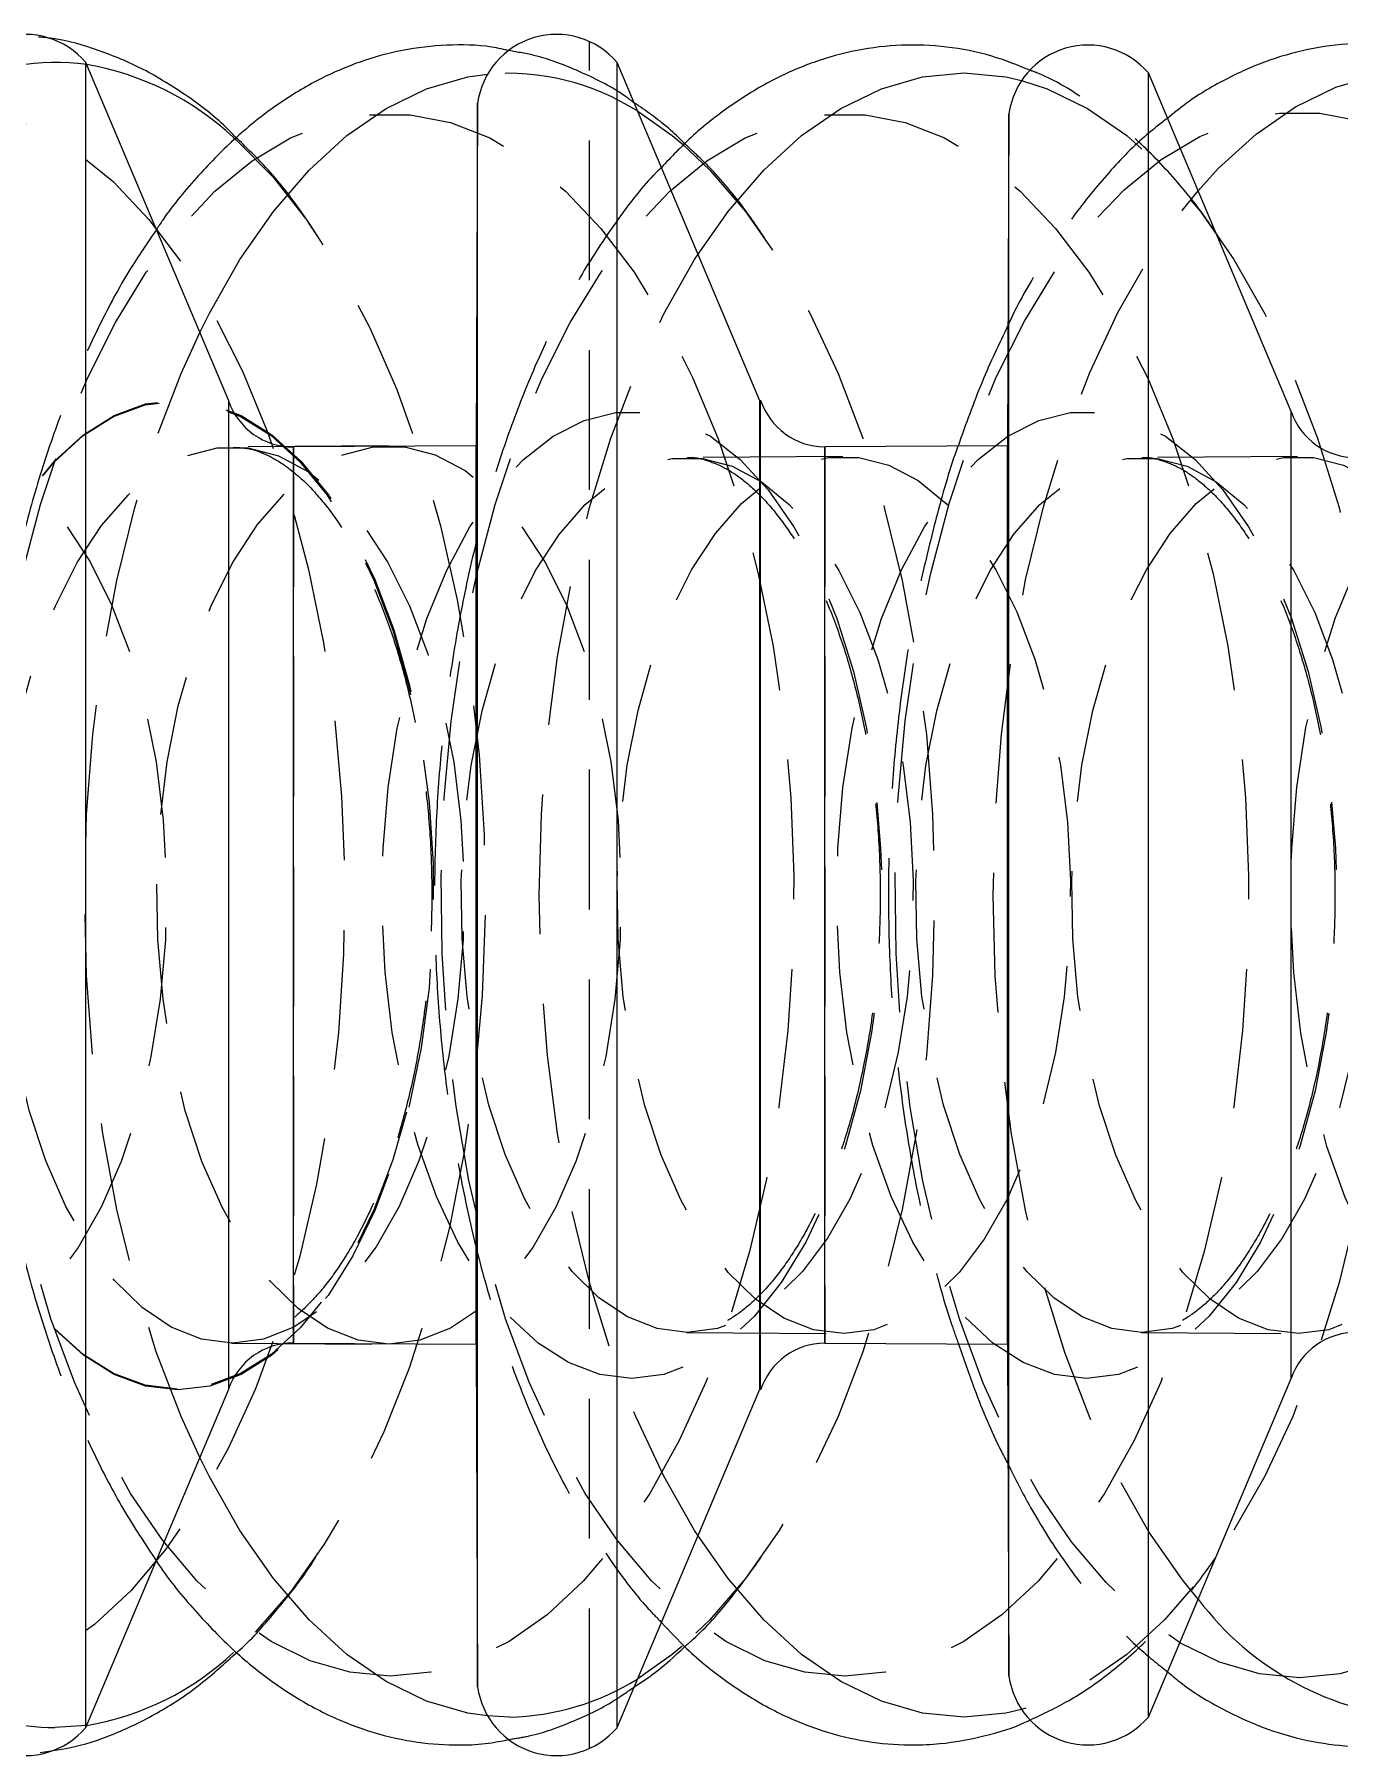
# Model space of a CAD drawing. Header units: millimetres. Extents: x 25083 to 52777, y 24772 to 45779.
# Drawn here: x 45863.3 to 45922.6, y 37937.4 to 38015.6 of the extents above; entities that cross this region are included whole.
import ezdxf

# ---------------------------------------------------------------- set-up
doc = ezdxf.new("R2010")
doc.units = ezdxf.units.MM
doc.linetypes.add('HIDDEN', pattern=[9.525, 6.35, -3.175])

# ---------------------------------------------------------------- blocks, each defined once
blk = doc.blocks.new('zw$9518')
at = {"color": 7, "linetype": 'HIDDEN', "lineweight": 18}
for p, q in [((420, 131.245), (420, 208.755)), ((410.852, 190.401), (403.744, 190.35)), ((406.55, 190.349), (406.55, 149.651)), ((430.683, 190.35), (430.683, 149.65)), ((431.51, 189.918), (424.402, 189.866)), ((452.166, 189.918), (445.057, 189.867)), ((424.402, 150.134), (431.51, 150.082)), ((445.057, 150.133), (452.166, 150.082)), ((403.744, 149.65), (410.852, 149.599)), ((397.162, 132.292), (395.71, 132.188)), ((416.367, 132.671), (415.372, 132.721))]:
    blk.add_line(p, q, dxfattribs=at)
at = {"color": 7, "linetype": 'Continuous', "lineweight": 25}
for p, q in [((403.61, 192.435), (397.119, 207.812)), ((397.119, 132.188), (397.119, 207.812)), ((427.743, 192.435), (421.252, 207.812)), ((421.252, 132.188), (421.252, 207.812)), ((451.878, 191.952), (445.386, 207.329)), ((445.386, 132.671), (445.386, 207.329)), ((414.917, 205.958), (414.856, 190.401)), ((414.917, 134.042), (414.917, 205.958)), ((439.052, 205.474), (438.989, 190.401)), ((439.052, 134.526), (439.052, 205.474)), ((403.61, 147.565), (403.61, 192.435)), ((427.774, 192.478), (427.743, 192.435)), ((427.743, 147.565), (427.743, 192.435)), ((427.774, 147.522), (427.774, 192.478)), ((451.878, 148.048), (451.878, 191.952)), ((414.856, 190.401), (406.55, 190.349)), ((414.856, 149.599), (414.856, 190.401)), ((438.989, 190.401), (430.683, 190.35)), ((438.989, 149.599), (438.989, 190.401)), ((406.55, 149.651), (414.856, 149.599)), ((414.856, 149.599), (414.917, 134.042)), ((430.683, 149.65), (438.989, 149.599)), ((438.989, 149.599), (439.052, 134.526)), ((445.386, 132.671), (451.878, 148.048)), ((397.119, 132.188), (403.61, 147.565)), ((421.252, 132.188), (427.743, 147.565)), ((427.743, 147.565), (427.774, 147.522))]:
    blk.add_line(p, q, dxfattribs=at)
at = {"color": 8, "linetype": 'Continuous', "lineweight": 25}
for p, q in [((406.55, 149.651), (406.55, 190.349)), ((430.683, 149.65), (430.683, 190.35))]:
    blk.add_line(p, q, dxfattribs=at)
at = {"color": 7, "linetype": 'Continuous', "lineweight": 25, "flags": 128}
for points in [[(402.294, 195.551), (402.718, 196.395), (404.121, 198.856), (405.643, 201.038), (407.268, 202.921), (408.98, 204.487), (410.764, 205.721), (412.601, 206.611), (414.475, 207.149), (415.372, 207.279)], [(424.93, 199.098), (426.298, 201.038), (427.923, 202.922), (429.636, 204.488), (431.419, 205.722), (433.257, 206.612), (435.131, 207.15), (437.023, 207.329), (438.915, 207.15), (439.627, 206.988)], [(447.645, 201.979), (448.56, 202.988), (450.276, 204.557), (452.063, 205.794), (453.905, 206.686), (455.783, 207.225), (457.679, 207.405), (459.575, 207.225), (461.452, 206.686), (463.25, 205.82)], [(422.19, 205.59), (423.755, 204.487), (424.212, 204.108)], [(415.372, 132.721), (414.475, 132.851), (412.601, 133.389), (410.764, 134.279), (408.98, 135.513), (407.268, 137.079), (405.643, 138.962), (404.121, 141.144), (402.718, 143.605), (402.294, 144.449)], [(437.023, 132.671), (435.131, 132.85), (433.257, 133.388), (431.419, 134.278), (429.636, 135.512), (427.923, 137.078), (426.298, 138.962), (424.93, 140.902)], [(424.211, 135.892), (423.755, 135.513), (422.19, 134.41)], [(439.627, 133.012), (438.915, 132.85), (437.023, 132.671)]]:
    blk.add_lwpolyline(points, dxfattribs=at)
at = {"color": 7, "linetype": 'HIDDEN', "lineweight": 18, "flags": 128}
for points in [[(439.627, 206.988), (440.789, 206.612), (442.627, 205.722), (444.41, 204.488), (446.123, 202.922), (447.748, 201.038), (449.27, 198.856), (450.673, 196.396), (451.945, 193.681), (453.074, 190.739), (454.048, 187.597), (454.858, 184.285), (455.496, 180.836), (455.956, 177.283), (456.234, 173.659), (456.327, 170), (456.234, 166.341), (455.956, 162.717), (455.496, 159.164), (454.858, 155.715), (454.048, 152.403), (453.074, 149.261), (451.945, 146.319), (450.673, 143.604), (449.27, 141.144), (447.748, 138.962), (446.123, 137.078), (444.41, 135.512), (442.627, 134.278), (440.789, 133.388), (439.627, 133.012)], [(390.289, 134.042), (388.437, 134.221), (386.604, 134.755), (384.808, 135.64), (383.066, 136.866), (381.395, 138.421), (379.814, 140.29), (378.336, 142.455), (376.977, 144.893), (375.75, 147.581), (374.668, 150.491), (373.741, 153.596), (372.979, 156.863), (372.389, 160.261), (371.976, 163.756), (371.746, 167.313), (371.699, 170.896), (371.838, 174.471), (372.16, 178.001), (372.662, 181.452), (373.339, 184.789), (374.185, 187.979), (375.191, 190.99), (376.346, 193.793), (377.641, 196.359), (379.061, 198.663), (380.593, 200.682), (382.221, 202.397), (383.929, 203.789), (385.7, 204.846), (387.517, 205.556), (389.362, 205.913), (391.215, 205.913), (393.06, 205.556), (394.877, 204.846), (396.648, 203.789), (398.357, 202.397), (399.985, 200.682), (401.516, 198.663), (402.936, 196.359), (404.231, 193.793), (405.386, 190.99), (406.392, 187.979), (407.238, 184.789), (407.915, 181.452), (408.417, 178.001), (408.739, 174.471), (408.878, 170.896), (408.831, 167.313), (408.601, 163.756), (408.188, 160.261), (407.598, 156.863), (406.836, 153.596), (405.909, 150.491), (404.827, 147.581), (403.6, 144.893), (402.241, 142.455), (400.763, 140.29), (399.182, 138.421), (397.511, 136.866), (395.77, 135.64), (393.973, 134.755), (392.14, 134.221), (390.289, 134.042)], [(410.946, 134.526), (409.119, 134.702), (407.311, 135.229), (405.538, 136.102), (403.82, 137.312), (402.172, 138.846), (400.612, 140.69), (399.154, 142.825), (397.813, 145.231), (396.603, 147.882), (395.536, 150.754), (394.621, 153.816), (393.869, 157.04), (393.287, 160.392), (392.88, 163.84), (392.652, 167.349), (392.607, 170.884), (392.743, 174.411), (393.061, 177.894), (393.556, 181.298), (394.224, 184.59), (395.059, 187.737), (396.051, 190.708), (397.191, 193.473), (398.468, 196.004), (399.869, 198.277), (401.38, 200.27), (402.986, 201.961), (404.671, 203.335), (406.419, 204.377), (408.211, 205.078), (410.031, 205.43), (411.86, 205.43), (413.68, 205.078), (415.472, 204.377), (417.22, 203.335), (418.905, 201.961), (420.511, 200.27), (422.022, 198.277), (423.423, 196.004), (424.7, 193.473), (425.84, 190.708), (426.833, 187.737), (427.667, 184.59), (428.335, 181.298), (428.83, 177.894), (429.148, 174.411), (429.285, 170.884), (429.239, 167.349), (429.012, 163.84), (428.605, 160.392), (428.022, 157.04), (427.27, 153.816), (426.356, 150.754), (425.288, 147.882), (424.078, 145.231), (422.737, 142.825), (421.28, 140.69), (419.719, 138.846), (418.071, 137.312), (416.353, 136.102), (414.581, 135.229), (412.772, 134.702), (410.946, 134.526)], [(431.601, 134.526), (429.775, 134.702), (427.966, 135.229), (426.194, 136.102), (424.475, 137.311), (422.828, 138.846), (421.267, 140.69), (419.809, 142.825), (418.469, 145.23), (417.258, 147.882), (416.191, 150.753), (415.276, 153.816), (414.524, 157.04), (413.942, 160.392), (413.535, 163.84), (413.307, 167.349), (413.262, 170.884), (413.398, 174.411), (413.716, 177.894), (414.211, 181.298), (414.879, 184.59), (415.714, 187.737), (416.706, 190.708), (417.846, 193.473), (419.123, 196.005), (420.524, 198.278), (422.035, 200.27), (423.642, 201.961), (425.327, 203.335), (427.074, 204.378), (428.867, 205.078), (430.687, 205.43), (432.516, 205.43), (434.335, 205.078), (436.128, 204.378), (437.876, 203.335), (439.561, 201.961), (441.167, 200.27), (442.678, 198.278), (444.079, 196.005), (445.356, 193.473), (446.496, 190.708), (447.488, 187.737), (448.323, 184.59), (448.991, 181.298), (449.486, 177.894), (449.804, 174.411), (449.94, 170.884), (449.895, 167.349), (449.667, 163.84), (449.261, 160.392), (448.678, 157.04), (447.926, 153.816), (447.011, 150.753), (445.944, 147.882), (444.734, 145.23), (443.393, 142.825), (441.935, 140.69), (440.375, 138.846), (438.727, 137.311), (437.008, 136.102), (435.236, 135.229), (433.428, 134.702), (431.601, 134.526)], [(452.257, 134.45), (450.426, 134.627), (448.614, 135.155), (446.838, 136.03), (445.116, 137.242), (443.464, 138.779), (441.901, 140.627), (440.44, 142.767), (439.096, 145.178), (437.883, 147.835), (436.814, 150.713), (435.897, 153.782), (435.143, 157.012), (434.56, 160.372), (434.152, 163.827), (433.924, 167.343), (433.878, 170.886), (434.015, 174.42), (434.334, 177.911), (434.83, 181.322), (435.5, 184.621), (436.336, 187.775), (437.33, 190.752), (438.473, 193.523), (439.752, 196.06), (441.156, 198.338), (442.671, 200.334), (444.28, 202.029), (445.969, 203.406), (447.72, 204.45), (449.517, 205.153), (451.34, 205.506), (453.173, 205.506), (454.997, 205.153), (456.793, 204.45), (458.544, 203.406), (460.233, 202.029), (461.843, 200.334), (463.357, 198.338), (464.761, 196.06), (466.041, 193.523), (467.183, 190.752), (468.178, 187.775), (469.014, 184.621), (469.683, 181.322), (470.18, 177.911), (470.498, 174.42), (470.635, 170.886), (470.589, 167.343), (470.361, 163.827), (469.954, 160.372), (469.37, 157.012), (468.616, 153.782), (467.7, 150.713), (466.63, 147.835), (465.417, 145.178), (464.074, 142.767), (462.613, 140.627), (461.049, 138.779), (459.398, 137.242), (457.675, 136.03), (455.899, 135.155), (454.087, 134.627), (452.257, 134.45)], [(403.834, 204.395), (403.951, 204.291), (405.624, 202.593), (407.204, 200.591), (408.677, 198.303), (410.029, 195.751), (411.248, 192.958), (412.321, 189.951), (413.239, 186.758), (413.994, 183.408), (414.578, 179.934), (414.985, 176.366), (415.213, 172.739), (415.259, 169.086), (415.122, 165.442), (414.804, 161.841), (414.308, 158.315), (413.637, 154.899), (412.8, 151.624), (411.803, 148.52), (410.656, 145.617), (409.369, 142.941), (407.955, 140.519), (406.426, 138.371), (404.798, 136.519), (403.828, 135.6)], [(424.212, 204.108), (425.467, 202.921), (427.092, 201.038), (428.614, 198.856), (430.017, 196.395), (431.29, 193.681), (432.418, 190.739), (433.392, 187.597), (434.202, 184.285), (434.84, 180.836), (435.301, 177.282), (435.578, 173.659), (435.671, 170), (435.578, 166.341), (435.301, 162.718), (434.84, 159.164), (434.202, 155.715), (433.392, 152.403), (432.418, 149.261), (431.29, 146.319), (430.017, 143.605), (428.614, 141.144), (427.092, 138.962), (425.467, 137.079), (424.211, 135.892)], [(447.645, 138.021), (446.932, 138.899), (445.407, 141.086), (444.001, 143.551), (442.726, 146.271), (441.595, 149.219), (440.619, 152.368), (439.808, 155.686), (439.168, 159.142), (438.707, 162.703), (438.428, 166.334), (438.335, 170), (438.428, 173.666), (438.707, 177.297), (439.168, 180.858), (439.808, 184.314), (440.619, 187.632), (441.595, 190.781), (442.726, 193.729), (444.001, 196.449), (445.407, 198.914), (446.932, 201.101), (447.645, 201.979)], [(424.93, 140.902), (424.776, 141.144), (423.373, 143.604), (422.101, 146.319), (420.972, 149.261), (419.998, 152.403), (419.188, 155.715), (418.55, 159.164), (418.09, 162.717), (417.812, 166.341), (417.719, 170), (417.812, 173.659), (418.09, 177.283), (418.55, 180.836), (419.188, 184.285), (419.998, 187.597), (420.972, 190.739), (422.101, 193.681), (423.373, 196.396), (424.776, 198.856), (424.93, 199.098)], [(402.294, 144.449), (401.445, 146.319), (400.317, 149.261), (399.343, 152.403), (398.533, 155.715), (397.895, 159.164), (397.434, 162.718), (397.156, 166.341), (397.064, 170), (397.156, 173.659), (397.434, 177.282), (397.895, 180.836), (398.533, 184.285), (399.343, 187.597), (400.317, 190.739), (401.445, 193.681), (402.294, 195.551)], [(401.266, 147.565), (399.812, 147.742), (398.381, 148.269), (396.995, 149.14), (395.677, 150.34), (394.447, 151.849), (393.324, 153.645), (392.327, 155.699), (391.47, 157.979), (390.768, 160.447), (390.232, 163.067), (389.87, 165.796), (389.687, 168.591), (389.687, 171.409), (389.87, 174.204), (390.232, 176.933), (390.768, 179.553), (391.47, 182.021), (392.327, 184.301), (393.324, 186.355), (394.447, 188.151), (395.677, 189.66), (396.995, 190.86), (398.381, 191.731), (399.812, 192.258), (401.266, 192.435), (402.721, 192.258), (404.152, 191.731), (405.537, 190.86), (406.856, 189.66), (408.086, 188.151), (409.209, 186.355), (410.206, 184.301), (411.062, 182.021), (411.764, 179.553), (411.952, 178.738)], [(401.293, 147.522), (399.836, 147.699), (398.402, 148.228), (397.014, 149.1), (395.693, 150.302), (394.46, 151.815), (393.335, 153.614), (392.336, 155.672), (391.478, 157.956), (390.775, 160.429), (390.237, 163.054), (389.874, 165.788), (389.691, 168.589), (389.691, 171.411), (389.874, 174.212), (390.237, 176.946), (390.775, 179.571), (391.478, 182.044), (392.336, 184.328), (393.335, 186.386), (394.46, 188.185), (395.693, 189.698), (397.014, 190.9), (398.402, 191.772), (399.836, 192.301), (401.293, 192.478), (402.75, 192.301), (404.184, 191.772), (405.572, 190.9), (406.893, 189.698), (408.125, 188.185), (409.25, 186.386), (410.25, 184.328), (411.108, 182.044), (411.811, 179.571), (412.348, 176.946), (412.711, 174.212), (412.894, 171.411), (412.894, 168.589), (412.711, 165.788), (412.348, 163.054), (411.811, 160.429), (411.108, 157.956), (410.25, 155.672), (409.25, 153.614), (408.125, 151.815), (406.893, 150.302), (405.572, 149.1), (404.184, 148.228), (402.75, 147.699), (401.293, 147.522)], [(421.923, 148.048), (420.472, 148.229), (419.044, 148.766), (417.663, 149.653), (416.353, 150.873), (415.134, 152.408), (414.026, 154.231), (413.048, 156.313), (412.216, 158.62), (411.543, 161.114), (411.041, 163.754), (410.717, 166.497), (410.577, 169.296), (410.624, 172.108), (410.856, 174.885), (411.27, 177.581), (411.859, 180.153), (412.613, 182.559), (413.52, 184.758), (414.565, 186.715), (415.731, 188.397), (416.998, 189.778), (418.346, 190.833), (419.753, 191.547), (421.196, 191.907), (422.651, 191.907), (424.093, 191.547), (425.501, 190.833), (426.849, 189.778), (428.116, 188.397), (429.282, 186.715), (430.327, 184.758), (431.234, 182.559), (431.988, 180.153), (432.577, 177.581), (432.991, 174.885), (433.223, 172.108), (433.26, 171.146)], [(442.579, 148.048), (441.127, 148.228), (439.699, 148.766), (438.319, 149.652), (437.008, 150.873), (435.789, 152.407), (434.681, 154.231), (433.703, 156.313), (432.871, 158.62), (432.198, 161.114), (431.696, 163.754), (431.372, 166.496), (431.233, 169.296), (431.279, 172.108), (431.511, 174.885), (431.925, 177.582), (432.514, 180.154), (433.268, 182.559), (434.175, 184.759), (435.22, 186.715), (436.386, 188.398), (437.653, 189.778), (439.002, 190.834), (440.409, 191.547), (441.852, 191.907), (443.306, 191.907), (444.749, 191.547), (446.156, 190.834), (447.505, 189.778), (448.772, 188.398), (449.938, 186.715), (450.983, 184.759), (451.89, 182.559), (452.644, 180.154), (453.233, 177.582), (453.647, 174.885), (453.879, 172.108), (453.916, 171.147)], [(463.234, 147.972), (461.778, 148.153), (460.345, 148.693), (458.96, 149.582), (457.645, 150.807), (456.421, 152.347), (455.31, 154.176), (454.328, 156.266), (453.493, 158.581), (452.818, 161.084), (452.314, 163.733), (451.989, 166.484), (451.849, 169.294), (451.896, 172.115), (452.129, 174.902), (452.544, 177.608), (453.135, 180.189), (453.892, 182.602), (454.802, 184.809), (455.85, 186.773), (457.02, 188.461), (458.292, 189.846), (459.645, 190.905), (461.057, 191.621), (462.505, 191.982), (463.964, 191.982), (465.412, 191.621), (466.824, 190.905), (468.177, 189.846), (469.449, 188.461), (470.619, 186.773), (471.667, 184.809), (472.577, 182.602), (473.334, 180.189), (473.925, 177.608), (474.34, 174.902), (474.573, 172.115), (474.6, 171.476)], [(390.236, 149.599), (388.83, 149.781), (387.449, 150.324), (386.118, 151.218), (384.86, 152.447), (383.698, 153.989), (382.653, 155.818), (381.743, 157.899), (380.985, 160.196), (380.391, 162.668), (379.974, 165.271), (379.739, 167.958), (379.692, 170.682), (379.833, 173.393), (380.16, 176.044), (380.667, 178.587), (381.344, 180.977), (382.18, 183.171), (383.16, 185.13), (384.266, 186.819), (385.478, 188.208), (386.776, 189.272), (388.135, 189.992), (389.532, 190.355), (390.941, 190.355), (392.338, 189.992), (393.697, 189.272), (394.995, 188.208), (396.207, 186.819), (397.313, 185.13), (398.293, 183.171), (399.129, 180.977), (399.806, 178.587), (400.313, 176.044), (400.639, 173.393), (400.78, 170.682), (400.733, 167.958), (400.499, 165.271), (400.081, 162.668), (399.488, 160.196), (398.73, 157.899), (397.82, 155.818), (396.775, 153.989), (395.613, 152.447), (394.355, 151.218), (393.024, 150.324), (391.643, 149.781), (390.236, 149.599)], [(403.783, 149.65), (402.38, 149.832), (401.003, 150.373), (399.675, 151.265), (398.42, 152.491), (397.261, 154.029), (396.218, 155.853), (395.311, 157.929), (394.554, 160.22), (393.963, 162.686), (393.546, 165.282), (393.312, 167.963), (393.265, 170.68), (393.406, 173.385), (393.732, 176.029), (394.237, 178.566), (394.913, 180.95), (395.747, 183.138), (396.724, 185.093), (397.827, 186.777), (399.037, 188.163), (400.331, 189.224), (401.687, 189.942), (403.08, 190.304), (404.486, 190.304), (405.879, 189.942), (407.235, 189.224), (408.529, 188.163), (409.739, 186.777), (410.842, 185.093), (411.819, 183.138), (412.653, 180.95), (413.329, 178.566), (413.834, 176.029), (414.16, 173.385), (414.301, 170.68), (414.254, 167.963), (414.02, 165.282), (413.604, 162.686), (413.012, 160.22), (412.255, 157.929), (411.348, 155.853), (410.305, 154.029), (409.146, 152.491), (407.891, 151.265), (406.563, 150.373), (405.186, 149.832), (403.783, 149.65)], [(410.892, 149.599), (409.486, 149.781), (408.105, 150.323), (406.773, 151.217), (405.515, 152.447), (404.353, 153.989), (403.308, 155.817), (402.398, 157.898), (401.64, 160.195), (401.047, 162.668), (400.629, 165.271), (400.395, 167.958), (400.348, 170.682), (400.489, 173.393), (400.815, 176.044), (401.322, 178.588), (401.999, 180.978), (402.835, 183.172), (403.815, 185.131), (404.921, 186.82), (406.134, 188.209), (407.431, 189.273), (408.79, 189.993), (410.187, 190.356), (411.597, 190.356), (412.993, 189.993), (414.353, 189.273), (415.65, 188.209), (416.863, 186.82), (417.969, 185.131), (418.949, 183.172), (419.785, 180.978), (420.462, 178.588), (420.968, 176.044), (421.295, 173.393), (421.436, 170.682), (421.389, 167.958), (421.155, 165.271), (420.737, 162.668), (420.144, 160.195), (419.386, 157.898), (418.476, 155.817), (417.43, 153.989), (416.269, 152.447), (415.011, 151.217), (413.679, 150.323), (412.298, 149.781), (410.892, 149.599)], [(424.44, 150.134), (423.071, 150.311), (421.726, 150.84), (420.429, 151.71), (419.205, 152.907), (418.073, 154.409), (417.055, 156.189), (416.169, 158.216), (415.431, 160.453), (414.853, 162.86), (414.447, 165.395), (414.218, 168.011), (414.172, 170.664), (414.31, 173.304), (414.628, 175.886), (415.121, 178.362), (415.781, 180.69), (416.595, 182.826), (417.549, 184.734), (418.626, 186.378), (419.807, 187.731), (421.07, 188.767), (422.394, 189.468), (423.754, 189.822), (425.126, 189.822), (426.486, 189.468), (427.81, 188.767), (429.074, 187.731), (430.254, 186.378), (431.331, 184.734), (432.285, 182.826), (433.1, 180.69), (433.759, 178.362), (434.252, 175.886), (434.57, 173.304), (434.708, 170.664), (434.662, 168.011), (434.434, 165.395), (434.027, 162.86), (433.449, 160.453), (432.711, 158.216), (431.825, 156.189), (430.807, 154.409), (429.676, 152.907), (428.451, 151.71), (427.154, 150.84), (425.809, 150.311), (424.44, 150.134)], [(431.549, 150.082), (430.176, 150.26), (428.828, 150.79), (427.528, 151.663), (426.3, 152.863), (425.165, 154.369), (424.145, 156.153), (423.257, 158.185), (422.516, 160.428), (421.937, 162.841), (421.529, 165.383), (421.301, 168.006), (421.255, 170.666), (421.392, 173.313), (421.711, 175.901), (422.206, 178.384), (422.867, 180.717), (423.683, 182.859), (424.64, 184.772), (425.72, 186.421), (426.903, 187.777), (428.17, 188.816), (429.497, 189.519), (430.861, 189.873), (432.237, 189.873), (433.601, 189.519), (434.928, 188.816), (436.194, 187.777), (437.378, 186.421), (438.458, 184.772), (439.415, 182.859), (440.231, 180.717), (440.892, 178.384), (441.387, 175.901), (441.706, 173.313), (441.843, 170.666), (441.797, 168.006), (441.568, 165.383), (441.161, 162.841), (440.582, 160.428), (439.841, 158.185), (438.953, 156.153), (437.932, 154.369), (436.798, 152.863), (435.57, 151.663), (434.27, 150.79), (432.922, 150.26), (431.549, 150.082)], [(445.096, 150.133), (443.726, 150.31), (442.381, 150.839), (441.085, 151.71), (439.86, 152.907), (438.728, 154.409), (437.711, 156.189), (436.825, 158.215), (436.086, 160.452), (435.508, 162.86), (435.102, 165.394), (434.873, 168.011), (434.828, 170.664), (434.965, 173.304), (435.283, 175.886), (435.776, 178.363), (436.436, 180.69), (437.25, 182.827), (438.204, 184.734), (439.281, 186.379), (440.462, 187.731), (441.726, 188.768), (443.049, 189.469), (444.409, 189.822), (445.782, 189.822), (447.142, 189.469), (448.466, 188.768), (449.729, 187.731), (450.91, 186.379), (451.987, 184.734), (452.941, 182.827), (453.755, 180.69), (454.415, 178.363), (454.908, 175.886), (455.226, 173.304), (455.364, 170.664), (455.318, 168.011), (455.09, 165.394), (454.683, 162.86), (454.105, 160.452), (453.367, 158.215), (452.481, 156.189), (451.463, 154.409), (450.331, 152.907), (449.106, 151.71), (447.81, 150.839), (446.465, 150.31), (445.096, 150.133)], [(452.204, 150.082), (450.832, 150.259), (449.483, 150.789), (448.183, 151.662), (446.955, 152.862), (445.821, 154.368), (444.8, 156.153), (443.912, 158.185), (443.172, 160.428), (442.592, 162.841), (442.185, 165.383), (441.956, 168.006), (441.91, 170.666), (442.048, 173.313), (442.367, 175.901), (442.861, 178.384), (443.522, 180.718), (444.339, 182.86), (445.295, 184.772), (446.375, 186.421), (447.559, 187.777), (448.826, 188.816), (450.153, 189.519), (451.516, 189.874), (452.892, 189.874), (454.256, 189.519), (455.583, 188.816), (456.85, 187.777), (458.034, 186.421), (459.114, 184.772), (460.07, 182.86), (460.887, 180.718), (461.548, 178.384), (462.042, 175.901), (462.361, 173.313), (462.499, 170.666), (462.453, 168.006), (462.224, 165.383), (461.817, 162.841), (461.237, 160.428), (460.497, 158.185), (459.609, 156.153), (458.588, 154.368), (457.454, 152.862), (456.226, 151.662), (454.926, 150.789), (453.577, 150.259), (452.204, 150.082)], [(432.931, 164.638), (432.806, 163.754), (432.304, 161.114), (431.631, 158.62), (430.799, 156.313), (429.821, 154.231), (428.713, 152.408), (427.494, 150.873), (426.183, 149.653), (424.803, 148.766), (423.375, 148.229), (421.923, 148.048)], [(453.588, 164.639), (453.462, 163.754), (452.96, 161.114), (452.287, 158.62), (451.455, 156.313), (450.477, 154.231), (449.369, 152.407), (448.15, 150.873), (446.839, 149.652), (445.459, 148.766), (444.031, 148.228), (442.579, 148.048)], [(411.688, 160.141), (411.062, 157.979), (410.206, 155.699), (409.209, 153.645), (408.086, 151.849), (406.856, 150.34), (405.537, 149.14), (404.152, 148.269), (402.721, 147.742), (401.266, 147.565)]]:
    blk.add_lwpolyline(points, dxfattribs=at)
at = {"color": 7, "linetype": 'Continuous', "lineweight": 25}
for centre, radius, start, end in [((394.368, 205.462), 3.618, 40.50627, 172.13513), ((418.501, 205.463), 3.618, 40.50627, 172.13513), ((442.636, 204.979), 3.618, 40.50627, 172.13513), ((395.003, 194.986), 12.904, 46.81768, 80.36653), ((406.531, 193.438), 3.089, 198.95102, 270.35558), ((430.709, 193.438), 3.089, 198.11015, 269.51471), ((454.799, 192.955), 3.089, 198.95102, 270.35558), ((454.799, 147.045), 3.089, 89.64442, 161.04898), ((406.531, 146.562), 3.089, 89.64442, 161.04898), ((430.709, 146.562), 3.089, 90.48529, 161.88985), ((458.609, 146.307), 13.743, 217.07815, 266.11664), ((395.029, 144.96), 12.847, 279.55772, 313.22856), ((442.636, 135.021), 3.618, 187.86487, 319.49373), ((394.368, 134.538), 3.618, 187.86487, 319.49373), ((418.501, 134.537), 3.618, 187.86487, 319.49373)]:
    blk.add_arc(centre, radius, start, end, dxfattribs=at)
at = {"color": 7, "linetype": 'HIDDEN', "lineweight": 18}
for centre, radius, start, end in [((395.729, 197.135), 10.67, 82.27975, 116.54203), ((416.256, 196.24), 11.075, 57.60077, 94.57675), ((416.159, 143.99), 11.321, 271.05721, 302.19005), ((395.806, 143.116), 10.929, 243.68429, 269.49799)]:
    blk.add_arc(centre, radius, start, end, dxfattribs=at)
at = {"color": 7, "linetype": 'Continuous', "lineweight": 25}
for points, knots in [([(403.951, 204.392), (403.765, 204.582), (402.987, 205.376), (401.498, 206.476), (399.509, 207.668), (397.453, 208.47), (395.931, 208.895), (395.099, 208.948), (394.97, 208.956)], [0, 0, 0, 0, 0.072384, 0.301974, 0.527285, 0.746891, 0.960571, 1, 1, 1, 1]), ([(416.418, 208.332), (416.131, 208.396), (415.175, 208.608), (413.517, 208.629), (411.493, 208.407), (409.513, 207.857), (407.588, 207.013), (405.724, 205.87), (403.924, 204.435), (402.217, 202.687), (401.013, 201.266), (400.423, 200.36), (400.327, 200.212)], [0, 0, 0, 0, 0.048409, 0.161386, 0.273234, 0.385042, 0.498076, 0.613424, 0.731656, 0.852712, 0.975994, 1, 1, 1, 1]), ([(440.012, 207.452), (439.435, 207.684), (438.199, 208.181), (436.23, 208.553), (434.175, 208.643), (432.149, 208.404), (430.17, 207.859), (428.244, 207.015), (426.382, 205.867), (424.706, 204.554), (423.71, 203.508), (423.265, 203.042)], [0, 0, 0, 0, 0.1016682, 0.2176442, 0.3312071, 0.4436346, 0.5560214, 0.669641, 0.7855859, 0.9044291, 1, 1, 1, 1]), ([(463.335, 206.062), (463.238, 206.135), (462.516, 206.684), (461.07, 207.413), (459.028, 208.202), (456.958, 208.624), (454.9, 208.72), (452.872, 208.492), (450.887, 207.96), (448.963, 207.114), (447.41, 206.216), (446.542, 205.505), (446.256, 205.27)], [0, 0, 0, 0, 0.01884, 0.141132, 0.260198, 0.376056, 0.489476, 0.601717, 0.713885, 0.827237, 0.942875, 1, 1, 1, 1]), ([(424.328, 204.112), (424.083, 204.355), (423.36, 205.073), (422.558, 205.615), (422.028, 205.974)], [0, 0, 0, 0, 0.338191, 1, 1, 1, 1]), ([(439.012, 195.885), (438.606, 195.035), (437.776, 193.296), (437.09, 191.371), (436.74, 190.387)], [0, 0, 0, 0, 0.48881, 1, 1, 1, 1]), ([(436.762, 149.612), (436.999, 148.923), (437.578, 147.237), (438.341, 145.419), (438.902, 144.358), (439.012, 144.15)], [0, 0, 0, 0, 0.357727, 0.874052, 1, 1, 1, 1]), ([(400.319, 139.768), (400.324, 139.76), (400.83, 138.965), (401.964, 137.606), (403.721, 135.742), (405.61, 134.205), (407.584, 132.982), (409.62, 132.099), (411.639, 131.569), (413.111, 131.414), (414.299, 131.398), (415.238, 131.426), (416.031, 131.587), (416.412, 131.665)], [0, 0, 0, 0, 0.0013318, 0.1278858, 0.2541338, 0.3792385, 0.5021576, 0.6220231, 0.7385859, 0.8447739, 0.8665171, 0.9357736, 1, 1, 1, 1]), ([(423.27, 136.969), (423.644, 136.565), (424.597, 135.538), (426.267, 134.21), (428.238, 132.98), (430.274, 132.099), (432.293, 131.569), (433.765, 131.414), (434.955, 131.396), (436.179, 131.452), (437.924, 131.782), (439.3, 132.176), (439.977, 132.519), (440.033, 132.547)], [0, 0, 0, 0, 0.081132, 0.206679, 0.330034, 0.450325, 0.567301, 0.673864, 0.695749, 0.76525, 0.877412, 0.989975, 1, 1, 1, 1]), ([(395.05, 131.056), (395.575, 131.132), (396.776, 131.306), (398.602, 131.942), (400.516, 132.894), (402.326, 134.099), (403.438, 135.112), (403.978, 135.604)], [0, 0, 0, 0, 0.161901, 0.369748, 0.58066, 0.79631, 1, 1, 1, 1]), ([(422.035, 134.044), (422.342, 134.242), (423.145, 134.759), (423.876, 135.446), (424.328, 135.87)], [0, 0, 0, 0, 0.381672, 1, 1, 1, 1]), ([(446.255, 134.728), (446.439, 134.571), (447.237, 133.891), (448.758, 132.992), (450.785, 132.069), (452.806, 131.521), (454.326, 131.344), (455.563, 131.319), (456.834, 131.38), (458.588, 131.685), (460.546, 132.353), (462.147, 133.117), (463.052, 133.756), (463.363, 133.975)], [0, 0, 0, 0, 0.037088, 0.16025, 0.280406, 0.397257, 0.503541, 0.533201, 0.602486, 0.714333, 0.82658, 0.940503, 1, 1, 1, 1])]:
    blk.add_open_spline(points, degree=3, knots=knots, dxfattribs=at)
at = {"color": 7, "linetype": 'HIDDEN', "lineweight": 18}
for points, knots in [([(422.028, 205.974), (421.906, 206.066), (421.158, 206.631), (419.683, 207.359), (417.926, 208.07), (416.818, 208.263), (416.418, 208.332)], [0, 0, 0, 0, 0.071826, 0.439673, 0.797754, 1, 1, 1, 1]), ([(448.844, 199.481), (448.486, 200.021), (447.618, 201.333), (446.082, 203.122), (444.273, 204.87), (442.343, 206.268), (440.915, 207.128), (440.113, 207.416), (440.012, 207.452)], [0, 0, 0, 0, 0.146521, 0.355716, 0.563953, 0.769675, 0.971175, 1, 1, 1, 1]), ([(446.256, 205.27), (445.942, 205.03), (445.007, 204.317), (443.572, 202.83), (441.938, 200.839), (440.44, 198.546), (439.464, 196.88), (439.031, 195.928), (439.012, 195.885)], [0, 0, 0, 0, 0.109049, 0.324616, 0.544192, 0.766272, 0.98946, 1, 1, 1, 1]), ([(407.524, 200.096), (407.309, 200.428), (406.585, 201.545), (405.399, 202.999), (404.37, 203.989), (403.951, 204.392)], [0, 0, 0, 0, 0.200997, 0.675003, 1, 1, 1, 1]), ([(428.188, 199.48), (427.83, 200.019), (426.96, 201.328), (425.669, 202.877), (424.691, 203.778), (424.328, 204.112)], [0, 0, 0, 0, 0.306051, 0.742771, 1, 1, 1, 1]), ([(423.265, 203.042), (423.142, 202.92), (422.431, 202.216), (421.252, 200.671), (419.738, 198.409), (418.364, 195.885), (417.13, 193.155), (416.046, 190.24), (415.117, 187.167), (414.349, 183.962), (413.744, 180.65), (413.306, 177.256), (413.035, 173.807), (412.934, 170.329), (413.003, 166.849), (413.241, 163.395), (413.648, 159.991), (414.22, 156.666), (414.956, 153.443), (415.852, 150.348), (416.905, 147.403), (418.111, 144.633), (419.465, 142.054), (420.973, 139.713), (422.243, 138.008), (423.055, 137.186), (423.27, 136.969)], [0, 0, 0, 0, 0.009249, 0.053143, 0.097527, 0.142124, 0.186711, 0.231197, 0.275553, 0.319784, 0.363906, 0.407942, 0.451918, 0.49586, 0.539792, 0.583739, 0.62772, 0.671764, 0.715897, 0.76015, 0.804549, 0.849121, 0.893877, 0.938806, 0.983843, 1, 1, 1, 1]), ([(400.327, 200.212), (399.914, 199.61), (398.987, 198.258), (397.71, 195.88), (396.473, 193.154), (395.39, 190.238), (394.462, 187.166), (393.694, 183.96), (393.089, 180.648), (392.65, 177.254), (392.38, 173.805), (392.279, 170.328), (392.348, 166.848), (392.586, 163.393), (392.993, 159.99), (393.566, 156.665), (394.301, 153.442), (395.198, 150.347), (396.25, 147.402), (397.458, 144.635), (398.801, 142.055), (399.814, 140.529), (400.319, 139.768)], [0, 0, 0, 0, 0.04088, 0.091752, 0.142613, 0.193358, 0.243957, 0.294412, 0.344742, 0.394975, 0.445139, 0.495264, 0.545379, 0.595509, 0.64568, 0.695921, 0.746265, 0.796744, 0.847392, 0.898235, 0.949289, 1, 1, 1, 1]), ([(403.835, 190.33), (404.087, 190.319), (404.591, 190.298), (405.41, 189.985), (406.315, 189.438), (407.265, 188.607), (408.233, 187.471), (409.159, 186.075), (410.021, 184.43), (410.8, 182.555), (411.476, 180.475), (412.032, 178.222), (412.454, 175.832), (412.731, 173.343), (412.856, 170.797), (412.827, 168.235), (412.643, 165.701), (412.309, 163.236), (411.831, 160.883), (411.223, 158.681), (410.499, 156.666), (409.68, 154.872), (408.789, 153.327), (407.855, 152.051), (406.911, 151.056), (405.99, 150.339), (405.117, 149.884), (404.405, 149.679), (403.977, 149.658), (403.805, 149.65)], [0, 0, 0, 0, 0.038353, 0.076971, 0.112987, 0.151346, 0.188432, 0.225202, 0.262008, 0.299026, 0.336308, 0.37384, 0.411578, 0.449472, 0.487467, 0.525511, 0.56355, 0.601519, 0.639365, 0.677034, 0.714469, 0.751621, 0.788457, 0.824994, 0.861357, 0.897789, 0.934859, 0.973845, 1, 1, 1, 1]), ([(436.74, 190.387), (436.739, 190.386), (436.376, 189.419), (435.789, 187.332), (434.998, 184.146), (434.388, 180.83), (433.94, 177.438), (433.661, 173.987), (433.552, 170.507), (433.612, 167.023), (433.842, 163.563), (434.24, 160.154), (434.802, 156.818), (435.538, 153.595), (436.195, 151.184), (436.654, 149.91), (436.762, 149.612)], [0, 0, 0, 0, 0.000113, 0.081882, 0.163417, 0.244751, 0.325926, 0.406987, 0.487982, 0.568959, 0.64996, 0.731023, 0.812196, 0.893533, 0.975085, 1, 1, 1, 1]), ([(424.421, 189.854), (424.455, 189.858), (424.77, 189.894), (425.322, 189.759), (426.173, 189.416), (427.063, 188.815), (427.995, 187.938), (428.939, 186.756), (429.837, 185.317), (430.669, 183.632), (431.411, 181.723), (432.046, 179.617), (432.557, 177.348), (432.931, 174.952), (433.158, 172.47), (433.232, 169.944), (433.151, 167.416), (432.916, 164.931), (432.534, 162.531), (432.013, 160.257), (431.367, 158.149), (430.613, 156.242), (429.773, 154.568), (428.874, 153.152), (427.947, 152.013), (427.026, 151.155), (426.143, 150.572), (425.266, 150.201), (424.724, 150.158), (424.424, 150.134)], [0, 0, 0, 0, 0.005206, 0.049173, 0.087304, 0.123249, 0.161495, 0.198756, 0.235842, 0.273011, 0.310426, 0.348119, 0.386061, 0.424203, 0.46249, 0.500866, 0.539275, 0.577656, 0.615944, 0.654084, 0.692017, 0.729685, 0.767041, 0.804066, 0.840813, 0.877483, 0.914394, 0.952431, 1, 1, 1, 1]), ([(445.077, 189.855), (445.11, 189.859), (445.425, 189.894), (445.977, 189.759), (446.828, 189.417), (447.718, 188.816), (448.65, 187.939), (449.595, 186.757), (450.493, 185.318), (451.324, 183.633), (452.067, 181.724), (452.702, 179.618), (453.213, 177.349), (453.587, 174.953), (453.813, 172.471), (453.887, 169.945), (453.807, 167.418), (453.572, 164.932), (453.19, 162.532), (452.669, 160.258), (452.023, 158.149), (451.269, 156.242), (450.429, 154.568), (449.53, 153.153), (448.603, 152.013), (447.682, 151.155), (446.799, 150.572), (445.922, 150.201), (445.38, 150.157), (445.079, 150.133)], [0, 0, 0, 0, 0.00519, 0.04916, 0.087291, 0.123236, 0.161482, 0.198743, 0.235828, 0.272996, 0.310411, 0.348103, 0.386045, 0.424186, 0.462473, 0.500848, 0.539257, 0.577637, 0.615925, 0.654064, 0.691997, 0.729665, 0.76702, 0.804045, 0.840791, 0.877461, 0.914371, 0.952406, 1, 1, 1, 1]), ([(439.012, 144.15), (439.345, 143.487), (440.12, 141.945), (441.505, 139.781), (443.139, 137.654), (444.719, 135.948), (445.807, 135.084), (446.255, 134.728)], [0, 0, 0, 0, 0.169259, 0.393698, 0.618718, 0.843274, 1, 1, 1, 1]), ([(403.978, 135.604), (404.025, 135.644), (404.68, 136.208), (405.829, 137.569), (406.979, 138.978), (407.515, 139.85), (407.566, 139.933)], [0, 0, 0, 0, 0.0348815, 0.4896554, 0.9515469, 1, 1, 1, 1]), ([(424.328, 135.87), (424.458, 135.981), (425.193, 136.613), (426.364, 137.939), (427.335, 139.279), (427.793, 139.911)], [0, 0, 0, 0, 0.1013452, 0.5758893, 1, 1, 1, 1]), ([(440.033, 132.547), (440.615, 132.819), (441.85, 133.396), (443.633, 134.632), (445.402, 136.179), (447.025, 137.928), (447.993, 139.276), (448.449, 139.912)], [0, 0, 0, 0, 0.181943, 0.385934, 0.595069, 0.808855, 1, 1, 1, 1]), ([(416.412, 131.665), (416.697, 131.708), (417.651, 131.855), (419.229, 132.441), (420.828, 133.189), (421.728, 133.827), (422.035, 134.044)], [0, 0, 0, 0, 0.1430257, 0.4804763, 0.8229794, 1, 1, 1, 1])]:
    blk.add_open_spline(points, degree=3, knots=knots, dxfattribs=at)

msp = doc.modelspace()

# ---------------------------------------------------------------- block references
at = {"color": 1}
msp.add_blockref('zw$9518', (45468.536, 37806.508), dxfattribs=at)

doc.saveas('drawing.dxf')
